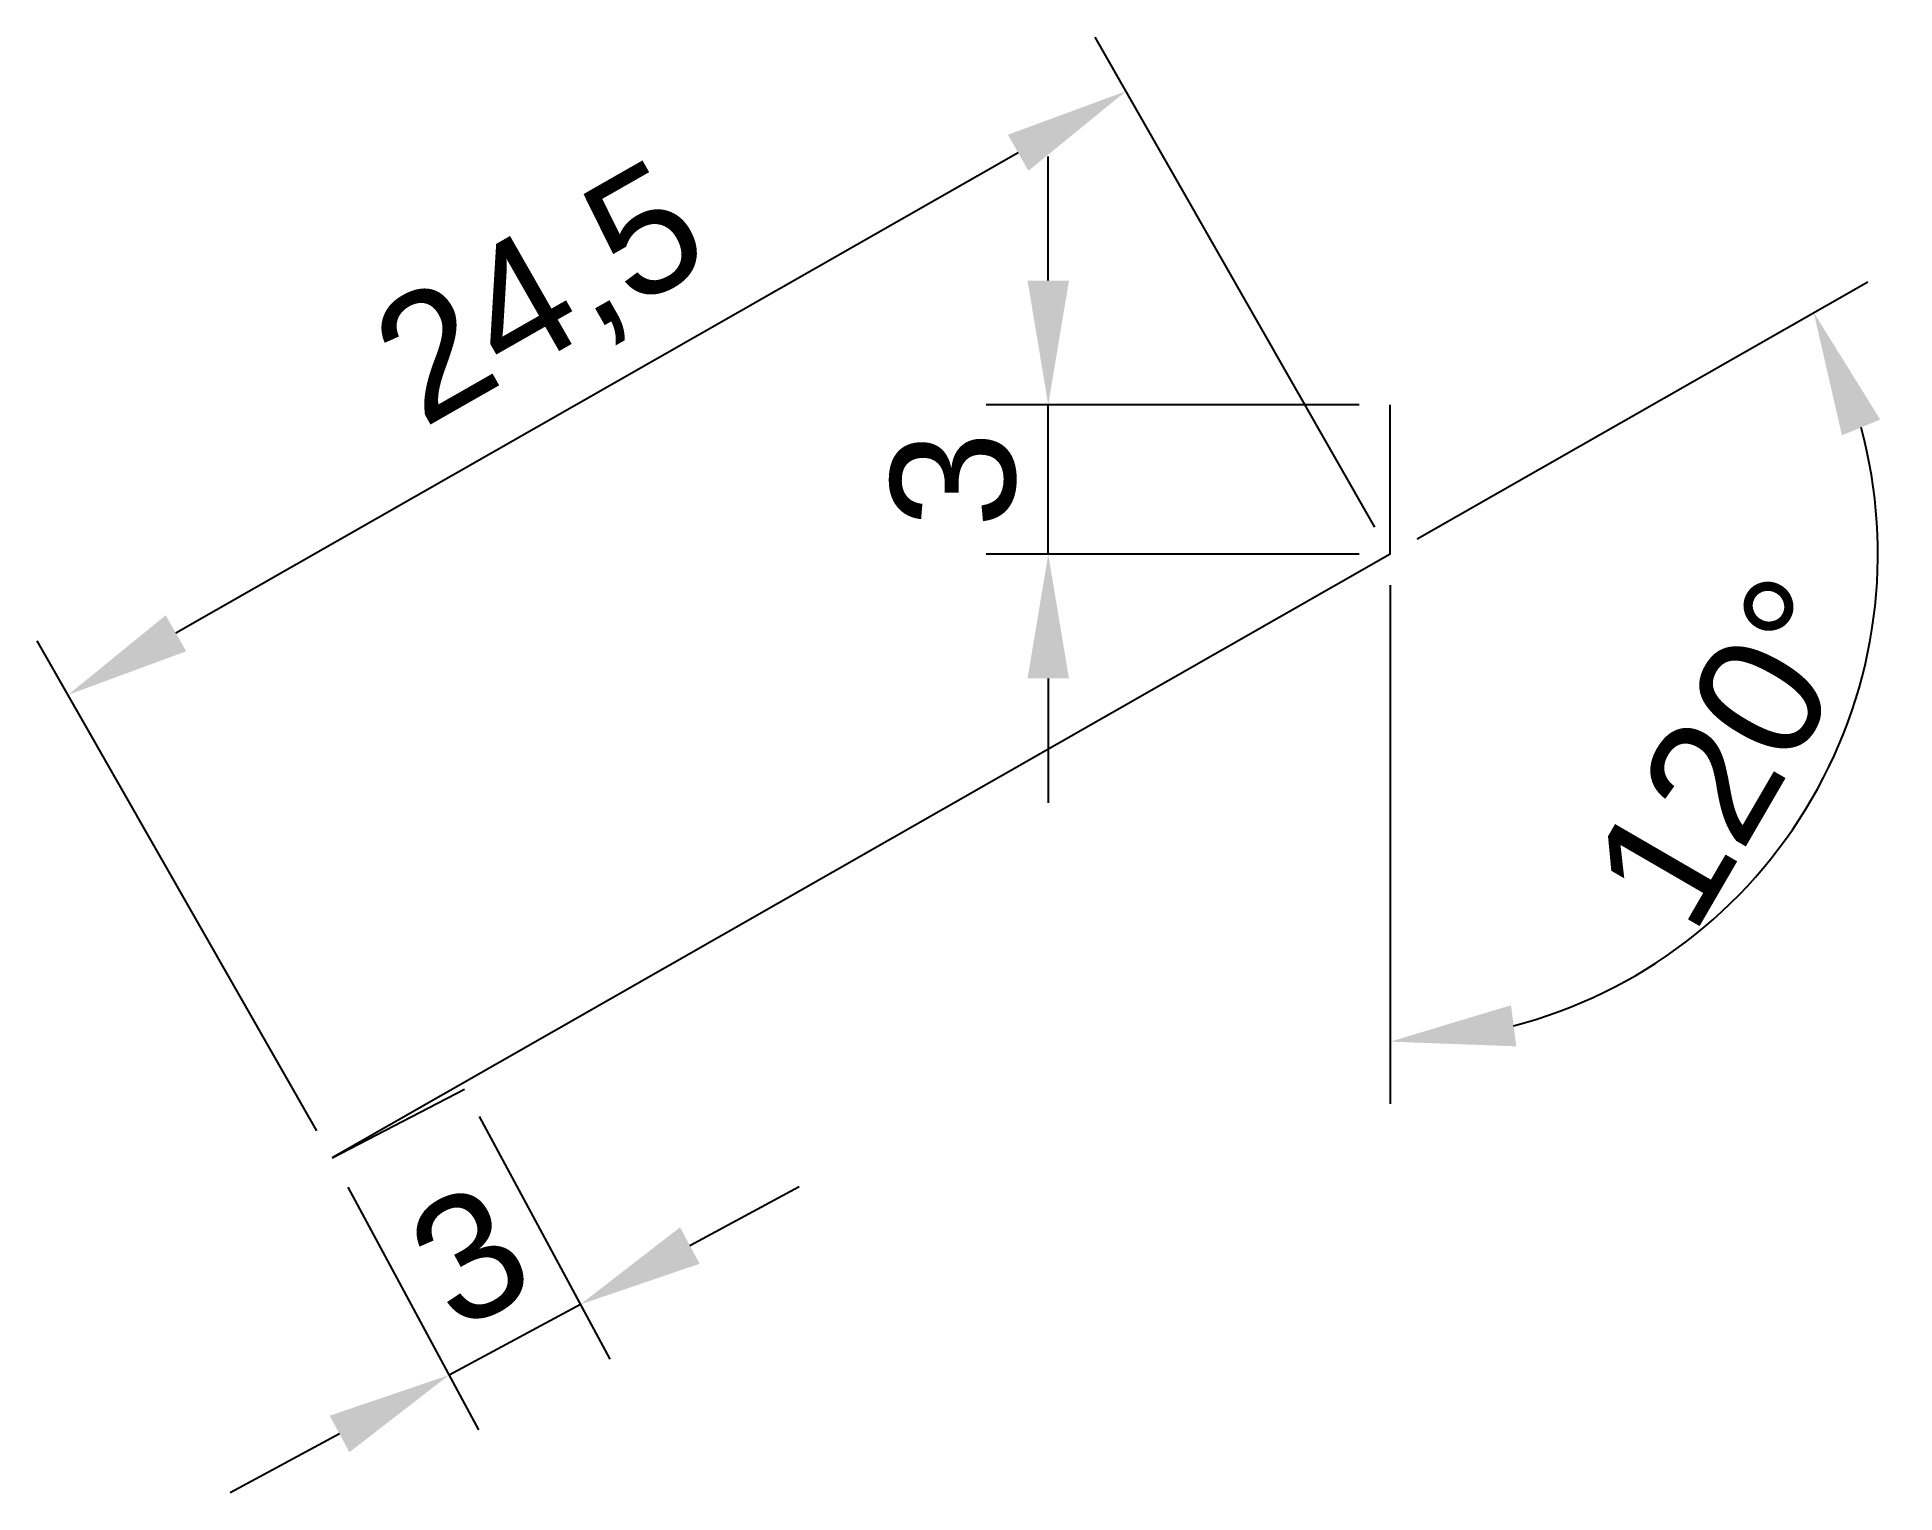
# Model space of a CAD drawing. Header units: millimetres. Extents: x 108 to 145.4, y 229.5 to 258.8.
import ezdxf

# ---------------------------------------------------------------- set-up
doc = ezdxf.new("R2010")
doc.units = ezdxf.units.MM
doc.layers.add('Capa1', color=2, linetype='Continuous')
doc.styles.get("Standard").update_dxf_attribs({"font": 'arial.ttf'})
doc.dimstyles.new('ISO-25', dxfattribs={"dimtxt": 2.5, "dimasz": 2.5, "dimexe": 1.25, "dimexo": 0.625, "dimtad": 1, "dimtxsty": 'Standard', "dimcen": 2.5, "dimadec": 0, "dimazin": 0, "dimtfac": 1, "dimtmove": 0, "dimatfit": 3, "dimfxl": 1, "dimarcsym": 0})

# ---------------------------------------------------------------- blocks, each defined once
blk = doc.blocks.new('*D13')
at = {"layer": 'Capa1', "color": 0, "lineweight": -2, "transparency": 16777216}
for p, q in [((135.801, 248.706), (144.859, 253.874)), ((135.258, 247.771), (135.258, 237.342))]:
    blk.add_line(p, q, dxfattribs=at)
blk.add_arc((135.258, 248.396), 9.804, 284.6501, 15.0585, dxfattribs=at)
at = {"layer": 'Capa1', "color": 0, "transparency": 16777216}
for points in [[(144.34, 250.785), (145.111, 251.102), (143.773, 253.255)], [(137.791, 238.498), (137.685, 239.324), (135.258, 238.592)]]:
    blk.add_solid(points, dxfattribs=at)
at = {"layer": 'Capa1', "color": 0, "transparency": 16777216, "insert": (142.092, 244.428), "char_height": 2.5, "attachment_point": 5, "rotation": 59.8543}
blk.add_mtext('120°', dxfattribs=at)
blk = doc.blocks.new('*D16')
at = {"layer": 'Capa1', "color": 0, "lineweight": -2, "transparency": 16777216}
for p, q in [((128.379, 253.896), (128.379, 256.396)), ((134.633, 251.396), (127.129, 251.396)), ((128.379, 248.396), (128.379, 251.396)), ((134.633, 248.396), (127.129, 248.396)), ((128.379, 245.896), (128.379, 243.396))]:
    blk.add_line(p, q, dxfattribs=at)
at = {"layer": 'Capa1', "color": 0, "transparency": 16777216}
for points in [[(127.963, 253.896), (128.796, 253.896), (128.379, 251.396)], [(127.963, 245.896), (128.796, 245.896), (128.379, 248.396)]]:
    blk.add_solid(points, dxfattribs=at)
at = {"layer": 'Capa1', "color": 0, "transparency": 16777216, "insert": (126.477, 249.896), "char_height": 2.5, "attachment_point": 5, "rotation": 90}
blk.add_mtext('3', dxfattribs=at)
blk = doc.blocks.new('*D19')
at = {"layer": 'Capa1', "color": 0, "lineweight": -2, "transparency": 16777216}
for p, q in [((134.948, 248.939), (129.326, 258.793)), ((127.774, 256.468), (110.837, 246.804)), ((113.669, 236.797), (108.046, 246.651))]:
    blk.add_line(p, q, dxfattribs=at)
at = {"layer": 'Capa1', "color": 0, "transparency": 16777216}
for points in [[(127.567, 256.83), (127.98, 256.106), (129.945, 257.707)], [(110.631, 247.166), (111.044, 246.442), (108.666, 245.565)]]:
    blk.add_solid(points, dxfattribs=at)
at = {"layer": 'Capa1', "color": 0, "transparency": 16777216, "insert": (118.251, 253.484), "char_height": 2.5, "attachment_point": 5, "rotation": 29.7086}
blk.add_mtext('24,5', dxfattribs=at)
blk = doc.blocks.new('*D20')
at = {"layer": 'Capa1', "color": 0, "lineweight": -2, "transparency": 16777216}
for p, q in [((116.937, 237.087), (119.562, 232.206)), ((114.296, 235.666), (116.921, 230.786)), ((121.171, 234.492), (123.373, 235.676)), ((118.97, 233.307), (116.329, 231.887)), ((114.127, 230.702), (111.926, 229.518))]:
    blk.add_line(p, q, dxfattribs=at)
at = {"layer": 'Capa1', "color": 0, "transparency": 16777216}
for points in [[(120.974, 234.858), (121.369, 234.125), (118.97, 233.307)], [(113.93, 231.069), (114.325, 230.335), (116.329, 231.887)]]:
    blk.add_solid(points, dxfattribs=at)
at = {"layer": 'Capa1', "color": 0, "transparency": 16777216, "insert": (116.748, 234.272), "char_height": 2.5, "attachment_point": 5, "rotation": 28.2763}
blk.add_mtext('3', dxfattribs=at)

msp = doc.modelspace()

# ---------------------------------------------------------------- linework, layer by layer
for p, q in [((135.258, 248.396), (135.258, 251.396)), ((135.258, 248.396), (113.978, 236.254)), ((113.978, 236.254), (116.641, 237.637))]:
    msp.add_line(p, q)

# ---------------------------------------------------------------- dimensions: what is measured, and where the dimension line sits
at = {"layer": 'Capa1'}
for p1, p2, distance, picture, middle in [((135.258, 248.396), (113.978, 236.254), -10.72, '*D19', (118.251, 253.484)), ((116.641, 237.637), (114, 236.216), 4.916, '*D20', (116.748, 234.272))]:
    dim = msp.add_aligned_dim(p1=p1, p2=p2, distance=distance, dimstyle='ISO-25', dxfattribs=at)
    dim.commit()
    dim.dimension.update_dxf_attribs({"geometry": picture, "text_midpoint": middle})
dim = msp.add_linear_dim(base=(128.379, 251.396), p1=(135.258, 248.396), p2=(135.258, 251.396), angle=90, dimstyle='ISO-25', dxfattribs=at)
dim.commit()
dim.dimension.update_dxf_attribs({"geometry": '*D16', "text_midpoint": (126.477, 249.896)})
dim = msp.add_angular_dim_2l(base=(141.547, 240.875), line1=((135.258, 248.396), (113.978, 236.254)), line2=((135.258, 248.396), (135.258, 251.396)), dimstyle='ISO-25', dxfattribs=at)
dim.commit()
dim.dimension.update_dxf_attribs({"geometry": '*D13', "text_midpoint": (142.092, 244.428)})

doc.saveas('drawing.dxf')
